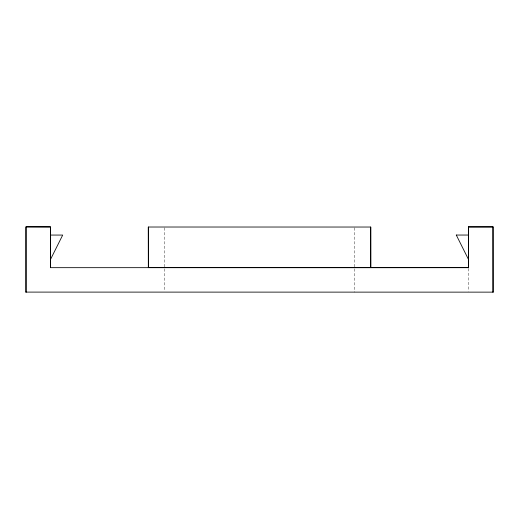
<?xml version="1.0" encoding="UTF-8"?>
<svg xmlns="http://www.w3.org/2000/svg" width="519" height="519" viewBox="0 0 519 519"><rect width="100%" height="100%" fill="white"/><g stroke="black" fill="none" stroke-linecap="round" stroke-linejoin="round"><path stroke-width="0.39" stroke-dasharray="2.6 1.95" d="M468.579 268.518L468.592 291.334M354.419 227.835L354.419 268.018M354.419 268.823L354.419 292.126M164.633 227.835L164.633 268.031M164.633 268.816L164.633 291.334"/><path stroke-width="0.78" d="M50.46 267.681L50.499 226.907L25.995 226.861L26.002 292.132L25.995 226.861L50.499 226.907L50.453 267.674L468.599 267.648L468.56 226.881L493.011 226.9L493.05 292.139L493.011 226.9M148.324 227.017L148.363 267.668L148.324 227.017L370.735 227.037L370.754 267.668L468.599 267.648M370.735 227.037L370.754 267.668L148.317 267.635M468.573 267.733L468.56 226.881M50.466 259.526L62.695 235.062L50.466 235.062M468.592 259.649L456.285 235.042M468.573 235.042L456.272 235.049M468.553 226.959L492.979 226.926M25.95 292.1L493.05 292.139"/></g></svg>
